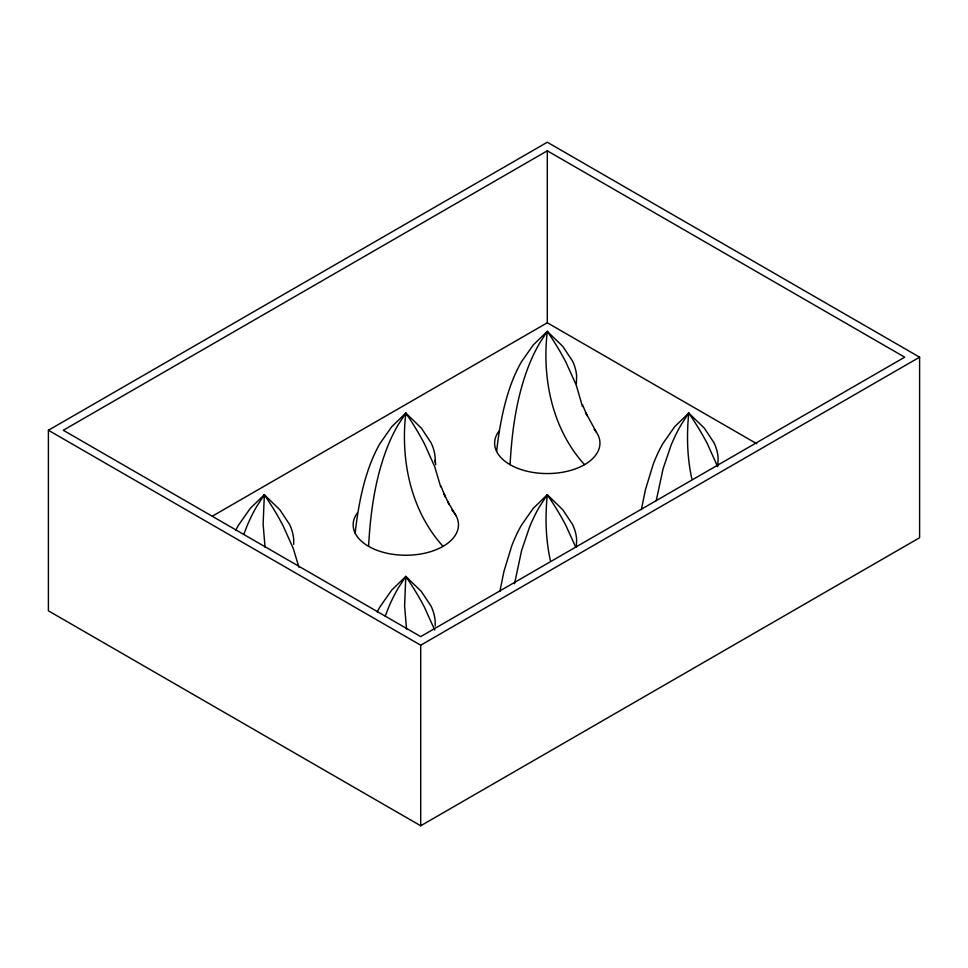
<?xml version="1.0" encoding="UTF-8"?>
<svg xmlns="http://www.w3.org/2000/svg" width="968" height="968" viewBox="0 0 968 968"><rect width="100%" height="100%" fill="white"/><g stroke="black" fill="none" stroke-linecap="round" stroke-linejoin="round"><path stroke-width="1.45" d="M368.59 546.339C370.454 512.024 375.209 477.357 388.108 445.304A147.184 82.558 -88.2 0 1 398.078 424.928L405.81 413.07L421.31 428.062L431.075 442.787A117.237 64.989 6.9 0 1 435.152 457.658L435.213 462.716M510.063 464.652C511.939 430.349 516.682 395.682 529.593 363.617A147.184 82.558 -88.2 0 1 539.551 343.253L547.295 331.383L562.783 346.387L572.548 361.112A117.237 64.989 6.9 0 1 576.625 375.971L576.371 383.606M496.608 451.403C499.319 428.013 503.445 404.588 511.757 382.481A115.386 59.169 -85.1 0 1 521.449 361.826L533.223 344.995L547.295 331.383C541.838 378.282 552.111 428.933 584.527 464.652M576.371 546.968L576.625 539.333A117.237 64.989 6.9 0 0 572.548 524.474L562.783 509.749L547.295 494.745C545.105 516.622 545.601 538.898 550.344 560.424M717.845 465.293L718.111 457.658A117.237 64.989 6.9 0 0 714.021 442.787L704.256 428.062L688.768 413.07C686.578 434.947 687.074 457.211 691.817 478.736M355.135 533.078C357.833 509.688 361.959 486.275 370.284 464.168A115.386 59.169 -85.1 0 1 379.976 443.501L391.75 426.682L405.81 413.07L410.045 419.386A210.588 75.008 42.3 0 1 424.407 443.767L434.729 466.709L440.706 486.88M514.516 583.764L521.619 550.429L529.593 526.979A147.184 82.558 -88.2 0 1 539.551 506.615L547.295 494.745L551.518 501.073A210.588 75.008 42.3 0 1 565.881 525.455L575.658 546.993M656.219 500.722L663.092 468.742L671.066 445.304A147.184 82.558 -88.2 0 1 681.024 424.928L688.768 413.07L692.991 419.386A210.588 75.008 42.3 0 1 707.366 443.767L717.687 466.709M499.875 591.4L503.989 571.229L511.757 545.843A115.386 59.169 -85.1 0 1 521.449 525.188L533.223 508.357L547.295 494.745M641.348 509.712L645.475 489.554L653.231 464.168A115.386 59.169 -85.1 0 1 662.935 443.501L674.696 426.682L688.768 413.07M243.754 534.457L246.634 526.979A147.184 82.558 -88.2 0 1 256.593 506.615L264.337 494.745L279.825 509.749L289.601 524.474A117.237 64.989 6.9 0 1 293.679 539.333L293.727 544.403M385.24 616.132L388.108 608.666A147.184 82.558 -88.2 0 1 398.078 588.29L405.81 576.432L421.31 591.424L431.075 606.149A117.237 64.989 6.9 0 1 435.152 621.02L435.213 626.078M48.4 430.264L547.295 142.223L919.6 357.18L919.6 537.736L420.705 825.777L48.4 610.82L48.4 430.264L420.705 645.208L919.6 357.18M547.295 150.827L63.295 430.264L420.705 636.617L904.705 357.18L547.295 150.827L547.295 322.792L212.416 516.125M547.295 322.792L756.77 443.731M443.041 546.339C410.638 510.62 400.365 459.957 405.81 413.07L405.991 415.381M547.295 331.383L551.518 337.711A210.588 75.008 42.3 0 1 565.881 362.092L576.202 385.022L582.482 406.512M596.409 432.2L585.531 412.368L587.08 415.708L582.506 404.733M455.988 515.617L447.506 501.255L449.2 504.546L443.876 493.414L445.28 496.911L440.96 486.009M434.729 630.071L424.407 607.13A210.588 75.008 42.3 0 0 410.045 582.748L405.81 576.432L391.75 590.044L379.976 606.863A115.386 59.169 -85.1 0 0 377.193 611.97M298.93 567.248L293.256 548.384L282.934 525.455A210.588 75.008 42.3 0 0 268.559 501.073L264.337 494.745L250.264 508.357L238.503 525.188A115.386 59.169 -85.1 0 0 235.72 530.295M406.524 628.97L404.6 605.98L405.81 576.432L405.991 578.743M265.05 547.283L263.127 524.293L264.337 494.745L264.506 497.068M435.261 460.175L435.733 464.737M420.705 645.208L420.705 825.777M451.85 510.088A52.647 30.395 0 0 1 408.399 555.208A52.647 30.395 0 0 1 357.494 512.774M594.146 429.284A52.647 30.395 0 0 1 549.013 473.546A52.647 30.395 0 0 1 498.968 431.087"/></g></svg>
